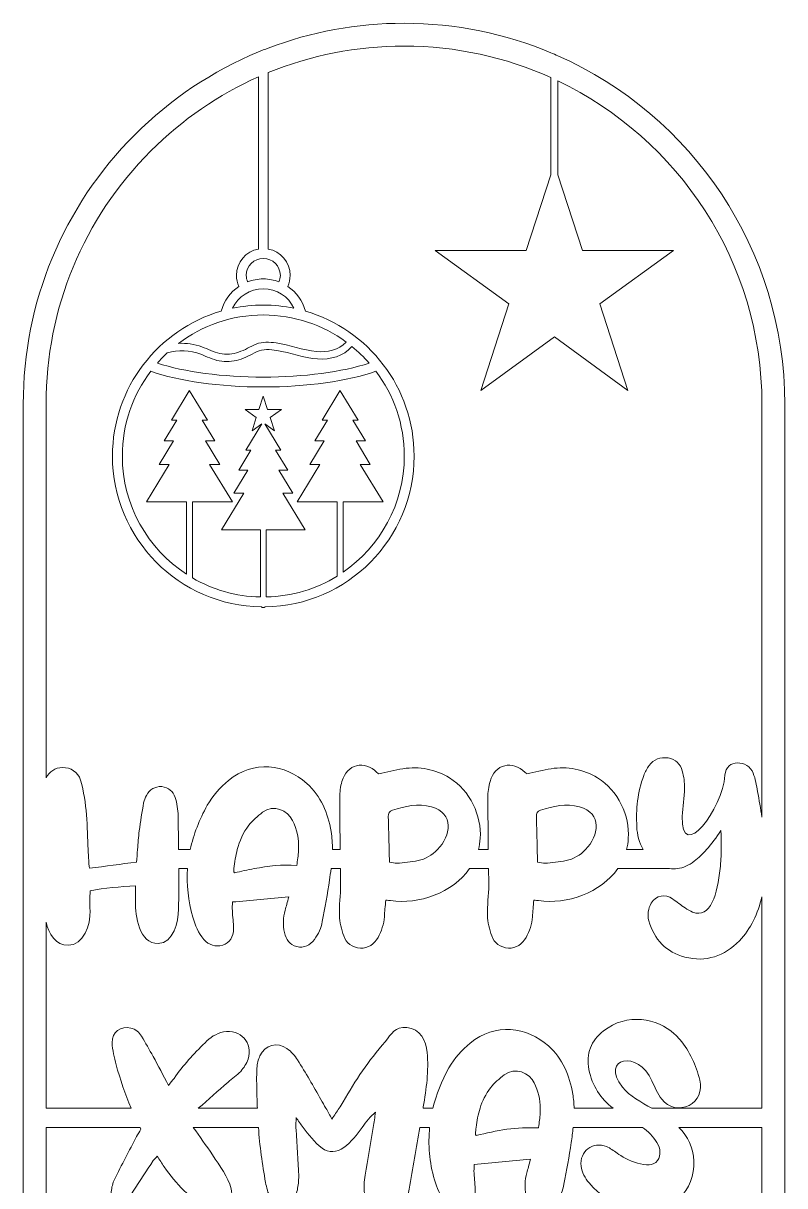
# Model space of a CAD drawing. Header units: centimetres. Extents: x 3.9 to 10, y -19.3 to -0.7.
# Drawn here: x 3.92 to 10.05, y -10.01 to -0.67 of the extents above; entities that cross this region are included whole.
import ezdxf

# ---------------------------------------------------------------- set-up
doc = ezdxf.new("R2010")
doc.units = ezdxf.units.CM
doc.header["$MEASUREMENT"] = 0
doc.layers.add('Layer 1', color=7, linetype='Continuous')

# ---------------------------------------------------------------- blocks, each defined once
blk = doc.blocks.new('block 2')
at = {"layer": 'Layer 1', "lineweight": 0}
for points, knots in [([(8.2228, -0.9271), (8.2038, -0.9185), (8.1845, -0.9103), (8.1653, -0.9023), (7.8018, -0.7497), (7.4029, -0.6655), (6.985, -0.6655), (6.606, -0.6655), (6.2373, -0.7338), (5.8935, -0.8653), (5.8668, -0.8751), (5.8405, -0.8855), (5.8142, -0.8965), (5.4471, -1.0482), (5.1097, -1.2728), (4.8203, -1.5622), (4.2424, -2.1401), (3.9239, -2.9089), (3.9239, -3.7266), (3.9239, -3.7266), (3.9239, -19.3495), (3.9239, -19.3495), (3.9239, -19.3495), (10.0461, -19.3495), (10.0461, -19.3495), (10.0461, -19.3495), (10.0461, -3.7266), (10.0461, -3.7266), (10.0461, -2.479), (9.2959, -1.4034), (8.2228, -0.9271)], [0, 0, 0, 0, 1, 1, 1, 2, 2, 2, 3, 3, 3, 4, 4, 4, 5, 5, 5, 6, 6, 6, 7, 7, 7, 8, 8, 8, 9, 9, 9, 10, 10, 10, 10]), ([(4.95, -1.6919), (5.2033, -1.4386), (5.4961, -1.2379), (5.8142, -1.0963), (5.8142, -1.0963), (5.8142, -2.48), (5.8142, -2.48), (5.7142, -2.4986), (5.638, -2.5864), (5.638, -2.692), (5.638, -2.7229), (5.6447, -2.7529), (5.6573, -2.7807), (5.5891, -2.8269), (5.5374, -2.8963), (5.5147, -2.9792), (5.0109, -3.1264), (4.6413, -3.5923), (4.6413, -4.1433), (4.6413, -4.8068), (5.1773, -5.3474), (5.839, -5.3556), (5.843, -5.359), (5.8482, -5.3612), (5.854, -5.3612), (5.8595, -5.3612), (5.8647, -5.359), (5.8687, -5.3556), (6.5307, -5.3474), (7.0664, -4.8068), (7.0664, -4.1433), (7.0664, -3.5923), (6.6971, -3.1264), (6.193, -2.9792), (6.1703, -2.8963), (6.1189, -2.8269), (6.0507, -2.7807), (6.0629, -2.7529), (6.0697, -2.7229), (6.0697, -2.692), (6.0697, -2.5864), (5.9935, -2.4986), (5.8935, -2.48), (5.8935, -2.48), (5.8935, -1.0623), (5.8935, -1.0623), (6.2352, -0.9225), (6.6047, -0.8491), (6.985, -0.8491), (7.4053, -0.8491), (7.8049, -0.9396), (8.1653, -1.1024), (8.1653, -1.1024), (8.1653, -1.8846), (8.1653, -1.8846), (8.1653, -1.8846), (7.9679, -2.4913), (7.9679, -2.4913), (7.9679, -2.4913), (7.2368, -2.4913), (7.2368, -2.4913), (7.2368, -2.4913), (7.8284, -2.9211), (7.8284, -2.9211), (7.8284, -2.9211), (7.6024, -3.6165), (7.6024, -3.6165), (7.6024, -3.6165), (8.194, -3.1867), (8.194, -3.1867), (8.194, -3.1867), (8.7854, -3.6165), (8.7854, -3.6165), (8.7854, -3.6165), (8.5596, -2.9211), (8.5596, -2.9211), (8.5596, -2.9211), (9.1509, -2.4913), (9.1509, -2.4913), (9.1509, -2.4913), (8.4198, -2.4913), (8.4198, -2.4913), (8.4198, -2.4913), (8.2228, -1.8846), (8.2228, -1.8846), (8.2228, -1.8846), (8.2228, -1.1293), (8.2228, -1.1293), (9.1916, -1.5928), (9.8625, -2.5831), (9.8625, -3.7266), (9.8625, -3.7266), (9.8625, -7.0455), (9.8625, -7.0455), (9.8523, -6.9765), (9.8405, -6.9076), (9.827, -6.8389), (9.8185, -6.7882), (9.8114, -6.7389), (9.7918, -6.6915), (9.7533, -6.5841), (9.5722, -6.5737), (9.5652, -6.7089), (9.5492, -6.9745), (9.2118, -7.423), (9.2222, -7.0378), (9.2259, -6.9638), (9.2381, -6.8882), (9.24, -6.8108), (9.2415, -6.7671), (9.2345, -6.7196), (9.2222, -6.6737), (9.2081, -6.6175), (9.1678, -6.5807), (9.1081, -6.57), (9.0463, -6.5596), (8.9919, -6.5789), (8.9551, -6.6315), (8.9392, -6.6545), (8.9233, -6.6826), (8.9129, -6.7108), (8.8618, -6.8426), (8.8496, -6.9833), (8.8566, -7.1222), (8.8582, -7.1865), (8.8768, -7.2492), (8.9071, -7.3061), (8.9071, -7.3061), (8.774, -7.3061), (8.774, -7.3061), (8.7817, -7.277), (8.7863, -7.2467), (8.7881, -7.2152), (8.8022, -7.036), (8.7052, -6.8304), (8.5418, -6.73), (8.4259, -6.6597), (8.3008, -6.6352), (8.1674, -6.6563), (8.1022, -6.6667), (8.0389, -6.6826), (7.9704, -6.6985), (7.9685, -6.6949), (7.9652, -6.6897), (7.9581, -6.686), (7.8578, -6.5841), (7.7155, -6.6193), (7.6767, -6.7582), (7.6645, -6.7986), (7.6593, -6.846), (7.6593, -6.89), (7.6593, -7.028), (7.6611, -7.1672), (7.6629, -7.3061), (7.6629, -7.3061), (7.5834, -7.3061), (7.5834, -7.3061), (7.591, -7.277), (7.5956, -7.2467), (7.5975, -7.2152), (7.6115, -7.036), (7.5149, -6.8304), (7.3515, -6.73), (7.2352, -6.6597), (7.1104, -6.6352), (6.9767, -6.6563), (6.9119, -6.6667), (6.8486, -6.6826), (6.78, -6.6985), (6.7782, -6.6949), (6.7748, -6.6897), (6.7678, -6.686), (6.6675, -6.5841), (6.5249, -6.6193), (6.4863, -6.7582), (6.4741, -6.7986), (6.4686, -6.846), (6.4686, -6.89), (6.4686, -7.028), (6.4704, -7.1672), (6.4726, -7.3061), (6.4726, -7.3061), (6.4093, -7.3061), (6.4093, -7.3061), (6.4099, -7.2578), (6.4068, -7.2094), (6.3982, -7.1608), (6.3738, -7.0115), (6.3193, -6.8778), (6.2031, -6.7741), (6.029, -6.6175), (5.776, -6.5859), (5.5738, -6.7511), (5.5068, -6.8074), (5.4471, -6.8726), (5.4031, -6.95), (5.3391, -7.0656), (5.2932, -7.1843), (5.2672, -7.3061), (5.2672, -7.3061), (5.1727, -7.3061), (5.1727, -7.3061), (5.1718, -7.2161), (5.1706, -7.1259), (5.1693, -7.036), (5.1675, -6.9867), (5.1605, -6.9341), (5.1446, -6.8867), (5.1305, -6.8374), (5.0919, -6.8074), (5.0375, -6.8004), (4.983, -6.7967), (4.9408, -6.8233), (4.9142, -6.8708), (4.9038, -6.89), (4.8949, -6.9093), (4.8916, -6.9304), (4.879, -7.0044), (4.8653, -7.0818), (4.8564, -7.1556), (4.85, -7.2051), (4.8463, -7.2556), (4.8426, -7.3061), (4.8402, -7.3397), (4.838, -7.3734), (4.8353, -7.407), (4.7086, -7.423), (4.5872, -7.4386), (4.4553, -7.4563), (4.452, -7.4315), (4.4501, -7.4104), (4.4501, -7.393), (4.4483, -7.3642), (4.4468, -7.3352), (4.4455, -7.3061), (4.4376, -7.1228), (4.4382, -6.9329), (4.385, -6.7493), (4.3639, -6.6808), (4.306, -6.6456), (4.2375, -6.6474), (4.1821, -6.6474), (4.1346, -6.6782), (4.1075, -6.7295), (4.1075, -6.7295), (4.1075, -3.7266), (4.1075, -3.7266), (4.1075, -2.9578), (4.4067, -2.2352), (4.95, -1.6919)], [0, 0, 0, 0, 1, 1, 1, 2, 2, 2, 3, 3, 3, 4, 4, 4, 5, 5, 5, 6, 6, 6, 7, 7, 7, 8, 8, 8, 9, 9, 9, 10, 10, 10, 11, 11, 11, 12, 12, 12, 13, 13, 13, 14, 14, 14, 15, 15, 15, 16, 16, 16, 17, 17, 17, 18, 18, 18, 19, 19, 19, 20, 20, 20, 21, 21, 21, 22, 22, 22, 23, 23, 23, 24, 24, 24, 25, 25, 25, 26, 26, 26, 27, 27, 27, 28, 28, 28, 29, 29, 29, 30, 30, 30, 31, 31, 31, 32, 32, 32, 33, 33, 33, 34, 34, 34, 35, 35, 35, 36, 36, 36, 37, 37, 37, 38, 38, 38, 39, 39, 39, 40, 40, 40, 41, 41, 41, 42, 42, 42, 43, 43, 43, 44, 44, 44, 45, 45, 45, 46, 46, 46, 47, 47, 47, 48, 48, 48, 49, 49, 49, 50, 50, 50, 51, 51, 51, 52, 52, 52, 53, 53, 53, 54, 54, 54, 55, 55, 55, 56, 56, 56, 57, 57, 57, 58, 58, 58, 59, 59, 59, 60, 60, 60, 61, 61, 61, 62, 62, 62, 63, 63, 63, 64, 64, 64, 65, 65, 65, 66, 66, 66, 67, 67, 67, 68, 68, 68, 69, 69, 69, 70, 70, 70, 71, 71, 71, 72, 72, 72, 73, 73, 73, 74, 74, 74, 75, 75, 75, 76, 76, 76, 77, 77, 77, 78, 78, 78, 79, 79, 79, 80, 80, 80, 81, 81, 81, 82, 82, 82, 83, 83, 83, 83]), ([(5.854, -2.5552), (5.9293, -2.5552), (5.9908, -2.6164), (5.9908, -2.692), (5.9908, -2.71), (5.9868, -2.7275), (5.98, -2.7437), (5.9406, -2.7287), (5.8981, -2.7201), (5.8537, -2.7201), (5.8096, -2.7201), (5.7671, -2.7287), (5.7277, -2.7437), (5.7209, -2.7275), (5.7173, -2.71), (5.7173, -2.692), (5.7173, -2.6164), (5.7784, -2.5552), (5.854, -2.5552)], [0, 0, 0, 0, 1, 1, 1, 2, 2, 2, 3, 3, 3, 4, 4, 4, 5, 5, 5, 6, 6, 6, 6]), ([(5.854, -2.9306), (5.7696, -2.9306), (5.687, -2.9395), (5.6074, -2.956), (5.6515, -2.8624), (5.7466, -2.799), (5.8537, -2.799), (5.9611, -2.799), (6.0562, -2.8624), (6.1006, -2.956), (6.0207, -2.9395), (5.9384, -2.9306), (5.854, -2.9306)], [0, 0, 0, 0, 1, 1, 1, 2, 2, 2, 3, 3, 3, 4, 4, 4, 4]), ([(6.2823, -3.3035), (6.1712, -3.2943), (6.0663, -3.25), (5.9562, -3.2344), (5.903, -3.227), (5.8476, -3.2237), (5.7962, -3.2439), (5.7482, -3.2628), (5.7056, -3.2925), (5.6558, -3.3084), (5.6074, -3.324), (5.5554, -3.3304), (5.5053, -3.3194), (5.4548, -3.3081), (5.4083, -3.2839), (5.3602, -3.2659), (5.2994, -3.2429), (5.2354, -3.2344), (5.1724, -3.2387), (5.3621, -3.0952), (5.5982, -3.0098), (5.854, -3.0098), (6.1027, -3.0098), (6.3328, -3.0906), (6.5197, -3.2273), (6.4628, -3.2943), (6.3661, -3.3102), (6.2823, -3.3035)], [0, 0, 0, 0, 1, 1, 1, 2, 2, 2, 3, 3, 3, 4, 4, 4, 5, 5, 5, 6, 6, 6, 7, 7, 7, 8, 8, 8, 9, 9, 9, 9]), ([(5.854, -3.5091), (5.5261, -3.5091), (5.2201, -3.4684), (5.002, -3.3968), (5.0271, -3.3681), (5.0537, -3.3408), (5.0815, -3.3148), (5.1697, -3.2864), (5.2645, -3.2922), (5.3511, -3.3255), (5.4, -3.3445), (5.4477, -3.369), (5.4997, -3.3788), (5.5524, -3.3886), (5.6065, -3.3843), (5.6582, -3.3699), (5.709, -3.3555), (5.753, -3.3295), (5.8002, -3.3066), (5.8512, -3.2815), (5.9082, -3.2858), (5.9629, -3.2953), (6.0727, -3.3139), (6.178, -3.3558), (6.2899, -3.3635), (6.3924, -3.3702), (6.4986, -3.3421), (6.5665, -3.2631), (6.6167, -3.3038), (6.6632, -3.3485), (6.7057, -3.3968), (6.4879, -3.4684), (6.182, -3.5091), (5.854, -3.5091)], [0, 0, 0, 0, 1, 1, 1, 2, 2, 2, 3, 3, 3, 4, 4, 4, 5, 5, 5, 6, 6, 6, 7, 7, 7, 8, 8, 8, 9, 9, 9, 10, 10, 10, 11, 11, 11, 11]), ([(6.6332, -4.2103), (6.6332, -4.2103), (6.7143, -4.2103), (6.7143, -4.2103), (6.7143, -4.2103), (6.5998, -4.0215), (6.5998, -4.0215), (6.5998, -4.0215), (6.6745, -4.0215), (6.6745, -4.0215), (6.6745, -4.0215), (6.5732, -3.8548), (6.5732, -3.8548), (6.5732, -3.8548), (6.6154, -3.8548), (6.6154, -3.8548), (6.6154, -3.8548), (6.4723, -3.6189), (6.4723, -3.6189), (6.472, -3.6174), (6.4717, -3.6165), (6.471, -3.6171), (6.4707, -3.6165), (6.4704, -3.6174), (6.4701, -3.6189), (6.4701, -3.6189), (6.327, -3.8548), (6.327, -3.8548), (6.327, -3.8548), (6.3692, -3.8548), (6.3692, -3.8548), (6.3692, -3.8548), (6.2679, -4.0215), (6.2679, -4.0215), (6.2679, -4.0215), (6.3426, -4.0215), (6.3426, -4.0215), (6.3426, -4.0215), (6.2278, -4.2103), (6.2278, -4.2103), (6.2278, -4.2103), (6.3089, -4.2103), (6.3089, -4.2103), (6.3089, -4.2103), (6.1254, -4.5128), (6.1254, -4.5128), (6.1254, -4.5128), (6.4472, -4.5128), (6.4472, -4.5128), (6.4472, -4.5128), (6.4472, -5.1088), (6.4472, -5.1088), (6.2808, -5.2112), (6.0859, -5.2718), (5.8773, -5.2761), (5.8773, -5.2761), (5.8773, -4.7358), (5.8773, -4.7358), (5.8773, -4.7358), (6.1899, -4.7358), (6.1899, -4.7358), (6.1899, -4.7358), (6.0116, -4.4415), (6.0116, -4.4415), (6.0116, -4.4415), (6.0902, -4.4415), (6.0902, -4.4415), (6.0902, -4.4415), (5.9788, -4.2583), (5.9788, -4.2583), (5.9788, -4.2583), (6.0513, -4.2583), (6.0513, -4.2583), (6.0513, -4.2583), (5.9531, -4.0962), (5.9531, -4.0962), (5.9531, -4.0962), (5.9941, -4.0962), (5.9941, -4.0962), (5.9941, -4.0962), (5.865, -3.8835), (5.865, -3.8835), (5.865, -3.8835), (5.9449, -3.9417), (5.9449, -3.9417), (5.9449, -3.9417), (5.91, -3.8349), (5.91, -3.8349), (5.91, -3.8349), (6.0008, -3.7688), (6.0008, -3.7688), (6.0008, -3.7688), (5.8886, -3.7688), (5.8886, -3.7688), (5.8886, -3.7688), (5.854, -3.6621), (5.854, -3.6621), (5.854, -3.6621), (5.8191, -3.7688), (5.8191, -3.7688), (5.8191, -3.7688), (5.7069, -3.7688), (5.7069, -3.7688), (5.7069, -3.7688), (5.7977, -3.8349), (5.7977, -3.8349), (5.7977, -3.8349), (5.7631, -3.9417), (5.7631, -3.9417), (5.7631, -3.9417), (5.8427, -3.8835), (5.8427, -3.8835), (5.8427, -3.8835), (5.7139, -4.0962), (5.7139, -4.0962), (5.7139, -4.0962), (5.7549, -4.0962), (5.7549, -4.0962), (5.7549, -4.0962), (5.6564, -4.2583), (5.6564, -4.2583), (5.6564, -4.2583), (5.7289, -4.2583), (5.7289, -4.2583), (5.7289, -4.2583), (5.6175, -4.4415), (5.6175, -4.4415), (5.6175, -4.4415), (5.6965, -4.4415), (5.6965, -4.4415), (5.6965, -4.4415), (5.5181, -4.7358), (5.5181, -4.7358), (5.5181, -4.7358), (5.8304, -4.7358), (5.8304, -4.7358), (5.8304, -4.7358), (5.8304, -5.2761), (5.8304, -5.2761), (5.6316, -5.2721), (5.4453, -5.2168), (5.2841, -5.1225), (5.2841, -5.1225), (5.2841, -4.5128), (5.2841, -4.5128), (5.2841, -4.5128), (5.6056, -4.5128), (5.6056, -4.5128), (5.6056, -4.5128), (5.422, -4.2103), (5.422, -4.2103), (5.422, -4.2103), (5.5031, -4.2103), (5.5031, -4.2103), (5.5031, -4.2103), (5.3887, -4.0215), (5.3887, -4.0215), (5.3887, -4.0215), (5.4633, -4.0215), (5.4633, -4.0215), (5.4633, -4.0215), (5.3621, -3.8548), (5.3621, -3.8548), (5.3621, -3.8548), (5.4043, -3.8548), (5.4043, -3.8548), (5.4043, -3.8548), (5.2611, -3.6189), (5.2611, -3.6189), (5.2608, -3.6174), (5.2605, -3.6165), (5.2599, -3.6171), (5.2596, -3.6165), (5.2593, -3.6174), (5.259, -3.6189), (5.259, -3.6189), (5.1158, -3.8548), (5.1158, -3.8548), (5.1158, -3.8548), (5.158, -3.8548), (5.158, -3.8548), (5.158, -3.8548), (5.0568, -4.0215), (5.0568, -4.0215), (5.0568, -4.0215), (5.1314, -4.0215), (5.1314, -4.0215), (5.1314, -4.0215), (5.0167, -4.2103), (5.0167, -4.2103), (5.0167, -4.2103), (5.0978, -4.2103), (5.0978, -4.2103), (5.0978, -4.2103), (4.9142, -4.5128), (4.9142, -4.5128), (4.9142, -4.5128), (5.236, -4.5128), (5.236, -4.5128), (5.236, -4.5128), (5.236, -5.0929), (5.236, -5.0929), (4.9258, -4.8903), (4.7206, -4.5404), (4.7206, -4.1433), (4.7206, -3.8878), (4.8053, -3.652), (4.9485, -3.462), (5.1764, -3.5424), (5.5034, -3.5883), (5.854, -3.5883), (6.2043, -3.5883), (6.5316, -3.5424), (6.7592, -3.462), (6.9024, -3.652), (6.9874, -3.8878), (6.9874, -4.1433), (6.9874, -4.5306), (6.7923, -4.8726), (6.4952, -5.0773), (6.4952, -5.0773), (6.4952, -4.5128), (6.4952, -4.5128), (6.4952, -4.5128), (6.817, -4.5128), (6.817, -4.5128), (6.817, -4.5128), (6.6332, -4.2103), (6.6332, -4.2103)], [0, 0, 0, 0, 1, 1, 1, 2, 2, 2, 3, 3, 3, 4, 4, 4, 5, 5, 5, 6, 6, 6, 7, 7, 7, 8, 8, 8, 9, 9, 9, 10, 10, 10, 11, 11, 11, 12, 12, 12, 13, 13, 13, 14, 14, 14, 15, 15, 15, 16, 16, 16, 17, 17, 17, 18, 18, 18, 19, 19, 19, 20, 20, 20, 21, 21, 21, 22, 22, 22, 23, 23, 23, 24, 24, 24, 25, 25, 25, 26, 26, 26, 27, 27, 27, 28, 28, 28, 29, 29, 29, 30, 30, 30, 31, 31, 31, 32, 32, 32, 33, 33, 33, 34, 34, 34, 35, 35, 35, 36, 36, 36, 37, 37, 37, 38, 38, 38, 39, 39, 39, 40, 40, 40, 41, 41, 41, 42, 42, 42, 43, 43, 43, 44, 44, 44, 45, 45, 45, 46, 46, 46, 47, 47, 47, 48, 48, 48, 49, 49, 49, 50, 50, 50, 51, 51, 51, 52, 52, 52, 53, 53, 53, 54, 54, 54, 55, 55, 55, 56, 56, 56, 57, 57, 57, 58, 58, 58, 59, 59, 59, 60, 60, 60, 61, 61, 61, 62, 62, 62, 63, 63, 63, 64, 64, 64, 65, 65, 65, 66, 66, 66, 67, 67, 67, 68, 68, 68, 69, 69, 69, 70, 70, 70, 71, 71, 71, 72, 72, 72, 73, 73, 73, 74, 74, 74, 75, 75, 75, 76, 76, 76, 76]), ([(5.616, -7.4808), (5.6166, -7.4734), (5.6172, -7.4664), (5.6181, -7.4591), (5.6236, -7.407), (5.6316, -7.3556), (5.6444, -7.3061), (5.6631, -7.2363), (5.6916, -7.1703), (5.7371, -7.11), (5.769, -7.0711), (5.8075, -7.0378), (5.8479, -7.006), (5.9378, -6.9393), (6.0501, -6.9904), (6.089, -7.0711), (6.126, -7.1458), (6.1403, -7.2232), (6.1367, -7.3061), (6.1367, -7.3091), (6.1367, -7.3125), (6.1364, -7.3156), (6.1345, -7.3526), (6.1293, -7.393), (6.1223, -7.4334), (6.0054, -7.4251), (5.8916, -7.4376), (5.7803, -7.4591), (5.7274, -7.4688), (5.675, -7.4808), (5.623, -7.4933), (5.6194, -7.4878), (5.616, -7.4826), (5.616, -7.4808)], [0, 0, 0, 0, 1, 1, 1, 2, 2, 2, 3, 3, 3, 4, 4, 4, 5, 5, 5, 6, 6, 6, 7, 7, 7, 8, 8, 8, 9, 9, 9, 10, 10, 10, 11, 11, 11, 11]), ([(6.859, -7.0412), (6.859, -7.0149), (6.866, -6.9974), (6.8926, -6.9885), (6.9945, -6.9586), (7.0964, -6.9323), (7.2056, -6.9622), (7.3903, -7.0155), (7.3628, -7.1944), (7.2542, -7.3061), (7.212, -7.3495), (7.1572, -7.3829), (7.0982, -7.3948), (7.0419, -7.4052), (6.9838, -7.4122), (6.9278, -7.4159), (6.9119, -7.4159), (6.8926, -7.4122), (6.8678, -7.407), (6.8672, -7.3728), (6.8666, -7.3391), (6.8657, -7.3061), (6.8635, -7.2155), (6.8602, -7.1287), (6.859, -7.0412)], [0, 0, 0, 0, 1, 1, 1, 2, 2, 2, 3, 3, 3, 4, 4, 4, 5, 5, 5, 6, 6, 6, 7, 7, 7, 8, 8, 8, 8]), ([(8.0496, -7.0412), (8.0496, -7.0149), (8.0566, -6.9974), (8.083, -6.9885), (8.1848, -6.9586), (8.2867, -6.9323), (8.3959, -6.9622), (8.5807, -7.0155), (8.5532, -7.1944), (8.4446, -7.3061), (8.4023, -7.3495), (8.3476, -7.3829), (8.2885, -7.3948), (8.2322, -7.4052), (8.1744, -7.4122), (8.1181, -7.4159), (8.1022, -7.4159), (8.083, -7.4122), (8.0582, -7.407), (8.0579, -7.3728), (8.057, -7.3391), (8.056, -7.3061), (8.0539, -7.2155), (8.0508, -7.1287), (8.0496, -7.0412)], [0, 0, 0, 0, 1, 1, 1, 2, 2, 2, 3, 3, 3, 4, 4, 4, 5, 5, 5, 6, 6, 6, 7, 7, 7, 8, 8, 8, 8]), ([(8.9778, -9.3851), (8.89, -9.3362), (8.8016, -9.2876), (8.7404, -9.2147), (8.5559, -8.9755), (8.8725, -8.914), (8.9778, -9.1637), (9.0007, -9.2147), (9.0237, -9.2674), (9.057, -9.3114), (9.1096, -9.3833), (9.2029, -9.3992), (9.2767, -9.3622), (9.347, -9.3255), (9.3859, -9.2429), (9.3629, -9.1585), (9.3314, -9.0407), (9.2855, -8.9281), (9.2029, -8.833), (9.1889, -8.8173), (9.1748, -8.7996), (9.1574, -8.7855), (9.0218, -8.6625), (8.7774, -8.6151), (8.5893, -8.7626), (8.4892, -8.8418), (8.447, -8.9455), (8.4715, -9.074), (8.4975, -9.2031), (8.5654, -9.308), (8.6664, -9.3851), (8.6664, -9.3851), (8.3525, -9.3851), (8.3525, -9.3851), (8.3516, -9.3469), (8.3482, -9.309), (8.3415, -9.2707), (8.3167, -9.1214), (8.2622, -8.9877), (8.1463, -8.884), (7.9722, -8.7274), (7.7189, -8.6959), (7.5167, -8.8611), (7.45, -8.9174), (7.39, -8.9825), (7.3463, -9.0599), (7.2879, -9.1658), (7.2444, -9.2744), (7.2175, -9.3851), (7.2175, -9.3851), (7.1383, -9.3851), (7.1383, -9.3851), (7.1392, -9.3812), (7.1398, -9.3769), (7.1404, -9.3729), (7.1649, -9.2288), (7.1845, -9.0844), (7.1719, -8.9367), (7.1615, -8.8455), (7.1175, -8.7452), (7.0086, -8.7363), (6.9101, -8.7274), (6.8871, -8.7855), (6.8327, -8.8507), (6.7026, -9), (6.5919, -9.1618), (6.4952, -9.3341), (6.4854, -9.3509), (6.4747, -9.3677), (6.4631, -9.3851), (6.4457, -9.4115), (6.4264, -9.4396), (6.4053, -9.4714), (6.3888, -9.4402), (6.3728, -9.4118), (6.3576, -9.3851), (6.3435, -9.3607), (6.33, -9.3374), (6.3175, -9.3148), (6.256, -9.2077), (6.196, -9.1003), (6.1293, -8.9966), (6.1101, -8.9633), (6.0782, -8.9281), (6.0431, -8.9051), (5.9675, -8.8489), (5.8675, -8.8752), (5.8271, -8.9633), (5.813, -8.9914), (5.8041, -9.0281), (5.8023, -9.0618), (5.7989, -9.1303), (5.8005, -9.1952), (5.8023, -9.2622), (5.8029, -9.3032), (5.8041, -9.3441), (5.806, -9.3851), (5.806, -9.3851), (5.3312, -9.3851), (5.3312, -9.3851), (5.4107, -9.3148), (5.4912, -9.2453), (5.5701, -9.1759), (5.6038, -9.1459), (5.6423, -9.1214), (5.6723, -9.0881), (5.6968, -9.0599), (5.7197, -9.0266), (5.7319, -8.9896), (5.7742, -8.8611), (5.6686, -8.7452), (5.5334, -8.7715), (5.4734, -8.7837), (5.426, -8.8173), (5.3856, -8.8577), (5.2942, -8.9492), (5.2079, -9.0407), (5.136, -9.1444), (5.1235, -9.16), (5.1094, -9.1777), (5.0919, -9.2007), (5.0497, -9.1178), (5.0075, -9.044), (4.969, -8.9685), (4.9372, -8.914), (4.9072, -8.8596), (4.8757, -8.8066), (4.8546, -8.7733), (4.8282, -8.7485), (4.7894, -8.7399), (4.7086, -8.7222), (4.6364, -8.7733), (4.6383, -8.8577), (4.6419, -8.9174), (4.656, -8.9773), (4.6701, -9.0352), (4.704, -9.1539), (4.7429, -9.271), (4.7912, -9.3851), (4.7912, -9.3851), (4.1075, -9.3851), (4.1075, -9.3851), (4.1075, -9.3851), (4.1075, -7.8884), (4.1075, -7.8884), (4.1296, -7.9803), (4.1834, -8.0776), (4.2849, -8.0752), (4.4079, -8.0752), (4.466, -7.91), (4.4608, -7.7974), (4.459, -7.7445), (4.4608, -7.6937), (4.4608, -7.6374), (4.582, -7.6111), (4.7016, -7.6056), (4.8264, -7.5986), (4.8264, -7.5986), (4.8264, -7.7304), (4.8264, -7.7304), (4.823, -7.8307), (4.8546, -8.0648), (5.0093, -8.0611), (5.1305, -8.0574), (5.1727, -7.8852), (5.1727, -7.7852), (5.1742, -7.6763), (5.1745, -7.5677), (5.1739, -7.4591), (5.1739, -7.4591), (5.2455, -7.4591), (5.2455, -7.4591), (5.2363, -7.5866), (5.2492, -7.7173), (5.2871, -7.85), (5.3064, -7.9133), (5.3312, -7.9767), (5.3768, -8.0278), (5.4171, -8.0733), (5.4664, -8.0926), (5.5279, -8.0733), (5.5808, -8.0559), (5.616, -8.0067), (5.6142, -7.9415), (5.6142, -7.8941), (5.6071, -7.8448), (5.6053, -7.7974), (5.6038, -7.7745), (5.6053, -7.7515), (5.6053, -7.727), (5.7582, -7.7148), (5.9026, -7.6989), (6.059, -7.6848), (6.0467, -7.7304), (6.0379, -7.7622), (6.029, -7.7937), (6.0134, -7.8537), (6.0097, -7.9115), (6.0238, -7.9733), (6.0379, -8.0278), (6.0642, -8.0715), (6.1223, -8.0856), (6.1823, -8.0997), (6.2297, -8.0752), (6.2649, -8.0278), (6.2982, -7.9837), (6.3211, -7.9363), (6.3282, -7.8852), (6.3493, -7.7745), (6.3704, -7.6619), (6.386, -7.5511), (6.3906, -7.5205), (6.3949, -7.49), (6.3985, -7.4591), (6.3985, -7.4591), (6.4744, -7.4591), (6.4744, -7.4591), (6.475, -7.5028), (6.4753, -7.5465), (6.4756, -7.59), (6.4756, -7.6726), (6.4634, -7.7533), (6.4652, -7.8359), (6.4671, -7.8889), (6.4811, -7.9467), (6.5004, -7.9996), (6.5215, -8.0593), (6.5671, -8.0926), (6.6341, -8.0981), (6.6974, -8.0997), (6.7449, -8.0663), (6.7764, -8.0119), (6.803, -7.9608), (6.8238, -7.9063), (6.8274, -7.8467), (6.8293, -7.8026), (6.8345, -7.7622), (6.8378, -7.713), (6.8538, -7.7148), (6.8678, -7.713), (6.8767, -7.7148), (7.1034, -7.7512), (7.3769, -7.6536), (7.5127, -7.4591), (7.5127, -7.4591), (7.6651, -7.4591), (7.6651, -7.4591), (7.6654, -7.5028), (7.666, -7.5465), (7.6663, -7.59), (7.6663, -7.6726), (7.6537, -7.7533), (7.6556, -7.8359), (7.6574, -7.8889), (7.6715, -7.9467), (7.6908, -7.9996), (7.7119, -8.0593), (7.7575, -8.0926), (7.8245, -8.0981), (7.8878, -8.0997), (7.9352, -8.0663), (7.9667, -8.0119), (7.9933, -7.9608), (8.0144, -7.9063), (8.0178, -7.8467), (8.0196, -7.8026), (8.0248, -7.7622), (8.0285, -7.713), (8.0441, -7.7148), (8.0582, -7.713), (8.067, -7.7148), (8.2937, -7.7512), (8.5672, -7.6536), (8.7034, -7.4591), (8.7034, -7.4591), (9.1182, -7.4591), (9.1182, -7.4591), (9.1396, -7.4621), (9.1616, -7.4624), (9.1843, -7.4591), (9.2283, -7.4535), (9.2739, -7.4349), (9.3189, -7.4), (9.3541, -7.3719), (9.3865, -7.3404), (9.4168, -7.3061), (9.4587, -7.2599), (9.4963, -7.2085), (9.5318, -7.1537), (9.5349, -7.177), (9.5373, -7.2342), (9.5355, -7.3061), (9.5346, -7.3526), (9.5318, -7.4055), (9.5263, -7.4591), (9.5064, -7.6579), (9.4492, -7.8662), (9.3048, -7.8078), (9.2855, -7.7992), (9.2644, -7.7867), (9.2452, -7.7745), (9.21, -7.7515), (9.1785, -7.727), (9.1448, -7.7023), (9.0852, -7.6585), (9.013, -7.6744), (8.9726, -7.7374), (8.9481, -7.7815), (8.9392, -7.8289), (8.9533, -7.8782), (8.9955, -8.0278), (9.094, -8.1315), (9.2433, -8.17), (9.4122, -8.2141), (9.5618, -8.1615), (9.6811, -8.0382), (9.7728, -7.9436), (9.8308, -7.8194), (9.8625, -7.6848), (9.8625, -7.6848), (9.8625, -9.3851), (9.8625, -9.3851), (9.8625, -9.3851), (8.9778, -9.3851), (8.9778, -9.3851)], [0, 0, 0, 0, 1, 1, 1, 2, 2, 2, 3, 3, 3, 4, 4, 4, 5, 5, 5, 6, 6, 6, 7, 7, 7, 8, 8, 8, 9, 9, 9, 10, 10, 10, 11, 11, 11, 12, 12, 12, 13, 13, 13, 14, 14, 14, 15, 15, 15, 16, 16, 16, 17, 17, 17, 18, 18, 18, 19, 19, 19, 20, 20, 20, 21, 21, 21, 22, 22, 22, 23, 23, 23, 24, 24, 24, 25, 25, 25, 26, 26, 26, 27, 27, 27, 28, 28, 28, 29, 29, 29, 30, 30, 30, 31, 31, 31, 32, 32, 32, 33, 33, 33, 34, 34, 34, 35, 35, 35, 36, 36, 36, 37, 37, 37, 38, 38, 38, 39, 39, 39, 40, 40, 40, 41, 41, 41, 42, 42, 42, 43, 43, 43, 44, 44, 44, 45, 45, 45, 46, 46, 46, 47, 47, 47, 48, 48, 48, 49, 49, 49, 50, 50, 50, 51, 51, 51, 52, 52, 52, 53, 53, 53, 54, 54, 54, 55, 55, 55, 56, 56, 56, 57, 57, 57, 58, 58, 58, 59, 59, 59, 60, 60, 60, 61, 61, 61, 62, 62, 62, 63, 63, 63, 64, 64, 64, 65, 65, 65, 66, 66, 66, 67, 67, 67, 68, 68, 68, 69, 69, 69, 70, 70, 70, 71, 71, 71, 72, 72, 72, 73, 73, 73, 74, 74, 74, 75, 75, 75, 76, 76, 76, 77, 77, 77, 78, 78, 78, 79, 79, 79, 80, 80, 80, 81, 81, 81, 82, 82, 82, 83, 83, 83, 84, 84, 84, 85, 85, 85, 86, 86, 86, 87, 87, 87, 88, 88, 88, 89, 89, 89, 90, 90, 90, 91, 91, 91, 92, 92, 92, 93, 93, 93, 94, 94, 94, 95, 95, 95, 96, 96, 96, 97, 97, 97, 98, 98, 98, 99, 99, 99, 100, 100, 100, 101, 101, 101, 102, 102, 102, 103, 103, 103, 104, 104, 104, 105, 105, 105, 106, 106, 106, 107, 107, 107, 108, 108, 108, 108]), ([(7.5589, -9.591), (7.5604, -9.5733), (7.5623, -9.5555), (7.5647, -9.5381), (7.5711, -9.4858), (7.5809, -9.4344), (7.5965, -9.3851), (7.6149, -9.3267), (7.6415, -9.271), (7.6804, -9.2199), (7.7119, -9.1811), (7.7504, -9.1477), (7.7911, -9.1162), (7.8807, -9.0492), (7.9933, -9.1003), (8.0319, -9.1811), (8.0646, -9.2463), (8.0799, -9.3142), (8.0805, -9.3851), (8.0805, -9.3986), (8.0802, -9.4121), (8.0793, -9.4255), (8.0778, -9.461), (8.0729, -9.4996), (8.0661, -9.5381), (8.0658, -9.5399), (8.0655, -9.5415), (8.0652, -9.5433), (7.893, -9.5311), (7.7278, -9.5644), (7.5659, -9.6033), (7.5623, -9.5981), (7.5589, -9.5926), (7.5589, -9.591)], [0, 0, 0, 0, 1, 1, 1, 2, 2, 2, 3, 3, 3, 4, 4, 4, 5, 5, 5, 6, 6, 6, 7, 7, 7, 8, 8, 8, 9, 9, 9, 10, 10, 10, 11, 11, 11, 11]), ([(9.7589, -13.9093), (9.3134, -13.6414), (8.8223, -14.212), (8.7511, -14.299), (8.7271, -14.297), (8.7063, -14.3014), (8.6903, -14.3138), (8.6622, -14.3356), (8.6533, -14.3764), (8.661, -14.4292), (8.4062, -14.631), (8.0475, -14.755), (7.9056, -14.7988), (7.9176, -14.7851), (7.9292, -14.7711), (7.9402, -14.7568), (8.1553, -14.4784), (8.2155, -14.0885), (8.1097, -13.6588), (8.0614, -13.4623), (7.9917, -13.2821), (7.9033, -13.1222), (7.9034, -13.1224), (7.9038, -13.1224), (7.9039, -13.1225), (8.0079, -13.1577), (8.0897, -13.1852), (8.1508, -13.1852), (8.1865, -13.1852), (8.2153, -13.1757), (8.2373, -13.1529), (8.3386, -13.0474), (8.2278, -12.8851), (8.1915, -12.838), (8.1543, -12.7897), (8.1105, -12.7485), (8.0609, -12.7142), (8.0609, -12.7142), (8.0649, -12.7145), (8.0649, -12.7145), (8.0755, -12.5496), (7.9962, -12.4045), (7.9194, -12.2642), (7.9014, -12.2314), (7.8828, -12.1975), (7.8663, -12.1645), (7.8276, -12.0879), (7.783, -11.9863), (7.7811, -11.8783), (7.7796, -11.7918), (7.8095, -11.7099), (7.8613, -11.6589), (7.9011, -11.6196), (7.9529, -11.5997), (8.0115, -11.6017), (8.1557, -11.6064), (8.3349, -11.6121), (8.4459, -11.482), (8.4469, -11.4808), (8.4477, -11.4796), (8.4487, -11.4785), (8.4795, -11.5029), (8.5184, -11.5178), (8.5609, -11.5178), (8.6603, -11.5178), (8.741, -11.4371), (8.741, -11.3377), (8.741, -11.2382), (8.6603, -11.1576), (8.5609, -11.1576), (8.4614, -11.1576), (8.3808, -11.2382), (8.3808, -11.3377), (8.3808, -11.3525), (8.3828, -11.3667), (8.3861, -11.3805), (8.1217, -11.4526), (7.8828, -11.281), (7.6715, -11.1292), (7.6354, -11.1031), (7.6012, -11.0786), (7.5667, -11.0549), (7.262, -10.8462), (6.9361, -10.6817), (6.6177, -10.8902), (6.269, -11.1186), (6.1362, -11.5839), (6.0864, -11.9341), (6.0364, -12.2845), (6.0571, -12.5926), (6.0606, -12.6377), (6.0519, -12.641), (6.0431, -12.644), (6.0346, -12.6474), (5.9305, -12.6884), (5.8443, -12.7525), (5.7785, -12.838), (5.7422, -12.8851), (5.6314, -13.0472), (5.7329, -13.1529), (5.7923, -13.2148), (5.9013, -13.1782), (6.0661, -13.1225), (6.0662, -13.1224), (6.0666, -13.1224), (6.0669, -13.1222), (6.0621, -13.131), (6.0574, -13.1399), (6.0531, -13.1485), (5.9068, -13.4304), (5.8225, -13.7237), (5.8093, -13.9964), (5.7992, -14.2063), (5.8337, -14.3972), (5.9118, -14.564), (5.9511, -14.6478), (6.0023, -14.7266), (6.0637, -14.7986), (5.9215, -14.7546), (5.5633, -14.6307), (5.309, -14.4292), (5.3168, -14.3764), (5.3078, -14.3356), (5.2797, -14.3138), (5.2637, -14.3014), (5.2429, -14.297), (5.2189, -14.299), (5.1477, -14.2118), (4.6567, -13.6414), (4.2112, -13.9093), (4.168, -13.9352), (4.1336, -13.9635), (4.1075, -13.9938), (4.1075, -13.9938), (4.1075, -9.5381), (4.1075, -9.5381), (4.1075, -9.5381), (4.8631, -9.5381), (4.8631, -9.5381), (4.8656, -9.543), (4.868, -9.5476), (4.8705, -9.5522), (4.8579, -9.5733), (4.8457, -9.5926), (4.8353, -9.6121), (4.7753, -9.7281), (4.7157, -9.8407), (4.6575, -9.9566), (4.6435, -9.9848), (4.6349, -10.0233), (4.6312, -10.0551), (4.626, -10.0885), (4.6471, -10.1148), (4.6786, -10.1273), (4.7105, -10.1395), (4.742, -10.1359), (4.7649, -10.1114), (4.7824, -10.0921), (4.7949, -10.071), (4.809, -10.0499), (4.8616, -9.9673), (4.9142, -9.8862), (4.969, -9.8055), (4.9775, -9.7932), (4.9882, -9.7844), (5.0005, -9.7685), (5.0198, -9.8003), (5.0393, -9.8284), (5.0568, -9.8563), (5.1553, -9.99), (5.2623, -10.1148), (5.4156, -10.1903), (5.463, -10.2114), (5.5138, -10.2047), (5.5527, -10.1711), (5.5949, -10.1343), (5.609, -10.0866), (5.5949, -10.0322), (5.5701, -9.9337), (5.5034, -9.8529), (5.4453, -9.7581), (5.3951, -9.6846), (5.3419, -9.6115), (5.2911, -9.5381), (5.2911, -9.5381), (5.8145, -9.5381), (5.8145, -9.5381), (5.8256, -9.6868), (5.8445, -9.8348), (5.8727, -9.9814), (5.8797, -10.0218), (5.8901, -10.0655), (5.9112, -10.1025), (5.9589, -10.1851), (6.066, -10.1781), (6.1101, -10.0955), (6.1171, -10.0781), (6.1241, -10.0585), (6.1275, -10.041), (6.133, -10.004), (6.14, -9.9673), (6.1382, -9.9303), (6.1345, -9.8055), (6.1241, -9.6822), (6.1171, -9.5558), (6.1168, -9.55), (6.1165, -9.5442), (6.1165, -9.5381), (6.1159, -9.517), (6.1171, -9.4934), (6.1171, -9.4589), (6.1358, -9.4855), (6.1541, -9.5121), (6.1731, -9.5381), (6.2171, -9.5984), (6.2649, -9.6559), (6.3263, -9.7051), (6.3808, -9.7455), (6.4441, -9.7403), (6.5004, -9.6999), (6.5628, -9.6568), (6.606, -9.5959), (6.6482, -9.5381), (6.6818, -9.4922), (6.7149, -9.4482), (6.7571, -9.417), (6.7501, -9.4576), (6.743, -9.498), (6.7363, -9.5381), (6.714, -9.6681), (6.6928, -9.7957), (6.6727, -9.9233), (6.6638, -9.9707), (6.6604, -10.0218), (6.6675, -10.0674), (6.6849, -10.1851), (6.8045, -10.2503), (6.9101, -10.2062), (6.9822, -10.1729), (7.0138, -10.1114), (7.026, -10.034), (7.0551, -9.8694), (7.0841, -9.7033), (7.1123, -9.5381), (7.1123, -9.5381), (7.1912, -9.5381), (7.1912, -9.5381), (7.1771, -9.6758), (7.189, -9.8168), (7.23, -9.9603), (7.2493, -10.0233), (7.2741, -10.0866), (7.3197, -10.1377), (7.3604, -10.1836), (7.4093, -10.2029), (7.4711, -10.1836), (7.5237, -10.1659), (7.5589, -10.1166), (7.5571, -10.0514), (7.5571, -10.004), (7.55, -9.9548), (7.5485, -9.9074), (7.5467, -9.8844), (7.5485, -9.8618), (7.5485, -9.837), (7.7015, -9.8248), (7.8456, -9.8088), (8.0019, -9.7948), (7.9897, -9.8407), (7.9808, -9.8722), (7.9722, -9.904), (7.9563, -9.9636), (7.9526, -10.0218), (7.9667, -10.0833), (7.9808, -10.1377), (8.0074, -10.1818), (8.0652, -10.1958), (8.1252, -10.2099), (8.1726, -10.1851), (8.2078, -10.1377), (8.2411, -10.0937), (8.2641, -10.0462), (8.2711, -9.9955), (8.2922, -9.8844), (8.3133, -9.7721), (8.3289, -9.6611), (8.335, -9.6201), (8.3409, -9.5791), (8.3454, -9.5381), (8.3454, -9.5381), (8.9028, -9.5381), (8.9028, -9.5381), (8.9851, -9.6008), (9.0888, -9.7134), (9.0218, -9.8055), (8.9637, -9.8914), (8.7615, -9.7948), (8.6982, -9.7455), (8.6703, -9.7262), (8.6437, -9.7051), (8.614, -9.6929), (8.503, -9.647), (8.3941, -9.7314), (8.4082, -9.8492), (8.417, -9.9003), (8.44, -9.9462), (8.4733, -9.9848), (8.6333, -10.1818), (8.9867, -10.3029), (9.1996, -10.1062), (9.2785, -10.0322), (9.3207, -9.9251), (9.3155, -9.8088), (9.3125, -9.6984), (9.2663, -9.6115), (9.195, -9.5381), (9.195, -9.5381), (9.8625, -9.5381), (9.8625, -9.5381), (9.8625, -9.5381), (9.8625, -13.9938), (9.8625, -13.9938), (9.8364, -13.9635), (9.8021, -13.9352), (9.7589, -13.9093)], [0, 0, 0, 0, 1, 1, 1, 2, 2, 2, 3, 3, 3, 4, 4, 4, 5, 5, 5, 6, 6, 6, 7, 7, 7, 8, 8, 8, 9, 9, 9, 10, 10, 10, 11, 11, 11, 12, 12, 12, 13, 13, 13, 14, 14, 14, 15, 15, 15, 16, 16, 16, 17, 17, 17, 18, 18, 18, 19, 19, 19, 20, 20, 20, 21, 21, 21, 22, 22, 22, 23, 23, 23, 24, 24, 24, 25, 25, 25, 26, 26, 26, 27, 27, 27, 28, 28, 28, 29, 29, 29, 30, 30, 30, 31, 31, 31, 32, 32, 32, 33, 33, 33, 34, 34, 34, 35, 35, 35, 36, 36, 36, 37, 37, 37, 38, 38, 38, 39, 39, 39, 40, 40, 40, 41, 41, 41, 42, 42, 42, 43, 43, 43, 44, 44, 44, 45, 45, 45, 46, 46, 46, 47, 47, 47, 48, 48, 48, 49, 49, 49, 50, 50, 50, 51, 51, 51, 52, 52, 52, 53, 53, 53, 54, 54, 54, 55, 55, 55, 56, 56, 56, 57, 57, 57, 58, 58, 58, 59, 59, 59, 60, 60, 60, 61, 61, 61, 62, 62, 62, 63, 63, 63, 64, 64, 64, 65, 65, 65, 66, 66, 66, 67, 67, 67, 68, 68, 68, 69, 69, 69, 70, 70, 70, 71, 71, 71, 72, 72, 72, 73, 73, 73, 74, 74, 74, 75, 75, 75, 76, 76, 76, 77, 77, 77, 78, 78, 78, 79, 79, 79, 80, 80, 80, 81, 81, 81, 82, 82, 82, 83, 83, 83, 84, 84, 84, 85, 85, 85, 86, 86, 86, 87, 87, 87, 88, 88, 88, 89, 89, 89, 90, 90, 90, 91, 91, 91, 92, 92, 92, 93, 93, 93, 94, 94, 94, 95, 95, 95, 96, 96, 96, 97, 97, 97, 98, 98, 98, 99, 99, 99, 100, 100, 100, 101, 101, 101, 102, 102, 102, 103, 103, 103, 104, 104, 104, 105, 105, 105, 106, 106, 106, 107, 107, 107, 108, 108, 108, 108])]:
    blk.add_open_spline(points, degree=3, knots=knots, dxfattribs=at)

msp = doc.modelspace()

# ---------------------------------------------------------------- block references
at = {"layer": 'Layer 1'}
msp.add_blockref('block 2', (0, 0), dxfattribs=at)

doc.saveas('drawing.dxf')
